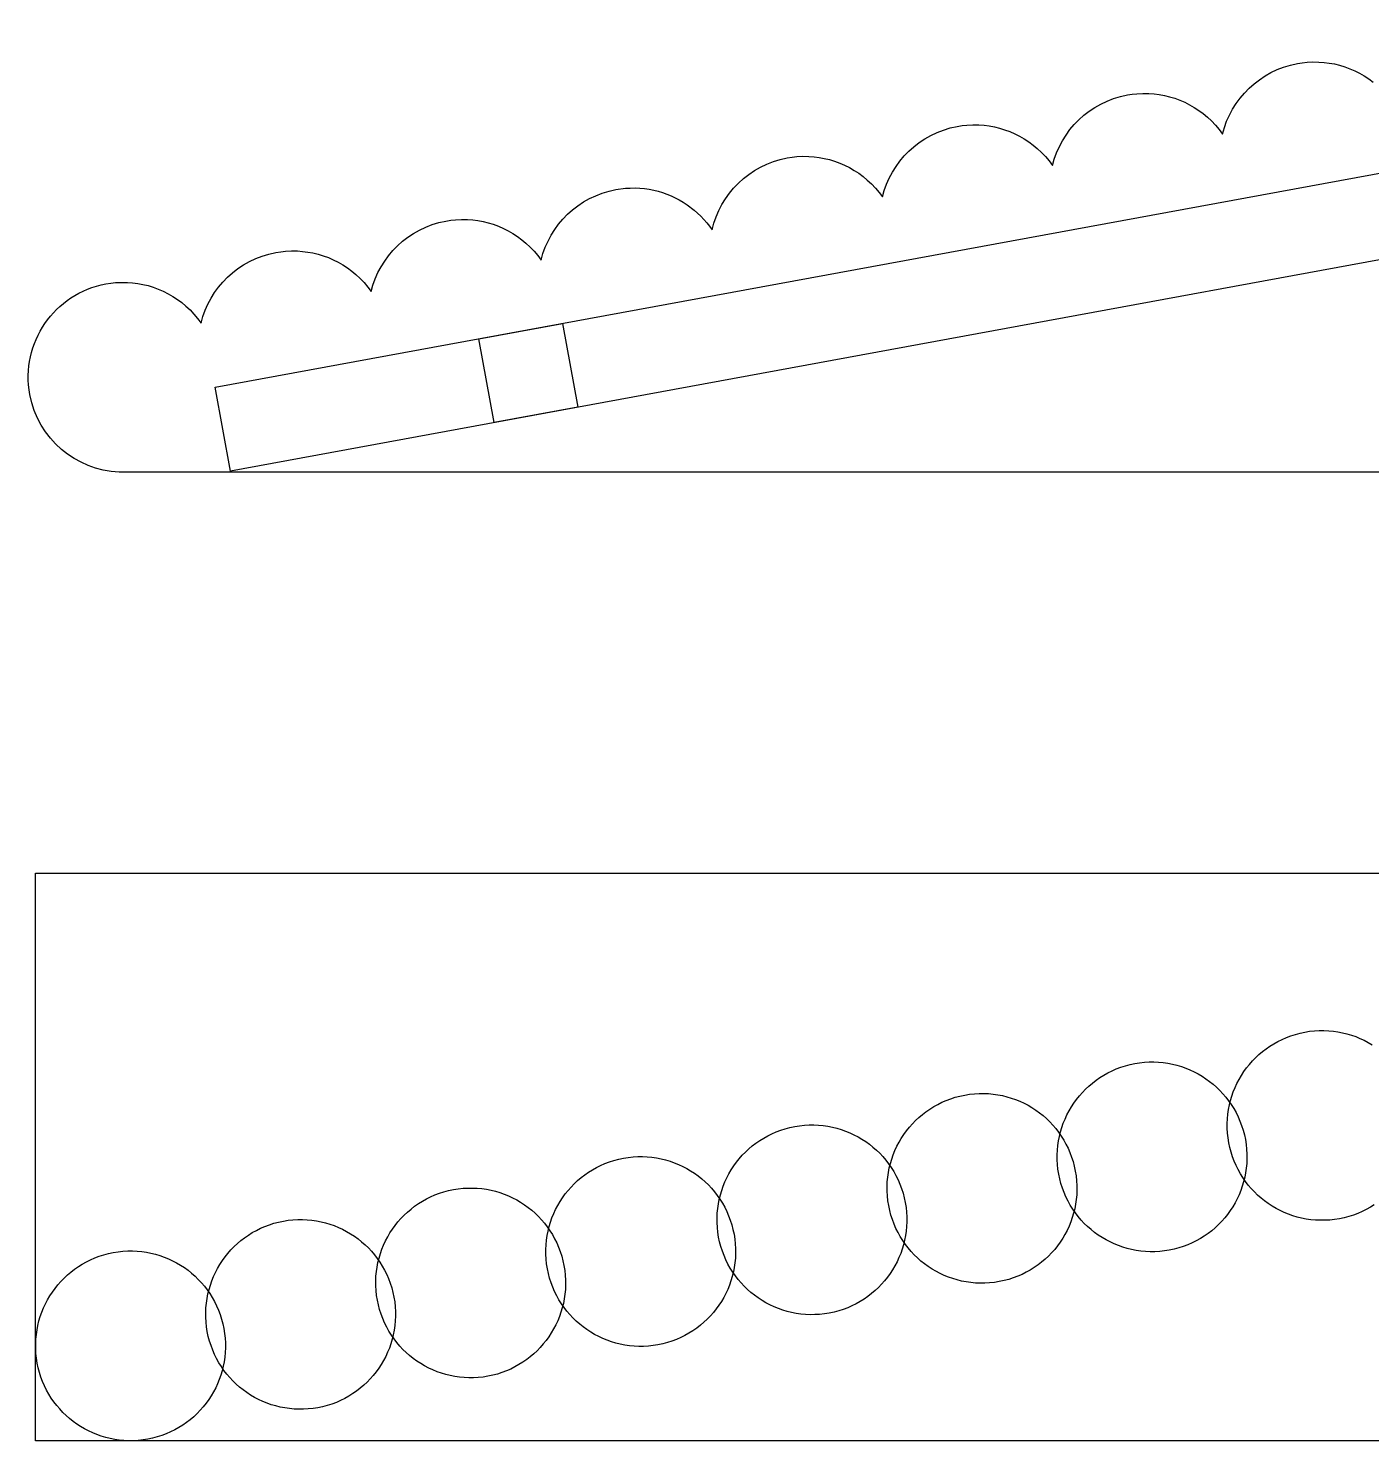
# Model space of a CAD drawing. Extents: x 1222 to 3994, y 2320 to 3800.
# Drawn here: x 3040.1 to 3134.8, y 3347.3 to 3446.9 of the extents above; entities that cross this region are included whole.
import ezdxf

# ---------------------------------------------------------------- set-up
doc = ezdxf.new("R2010")
doc.units = 0
doc.layers.add('____________', color=18, linetype='CONTINUOUS')

msp = doc.modelspace()

# ---------------------------------------------------------------- linework, layer by layer
at = {"layer": '____________'}
for points in [[(3054.384, 3415.678), (3053.3, 3421.579), (3190.994, 3446.881), (3192.079, 3440.98), (3054.384, 3415.678)], [(3072.968, 3419.093), (3071.883, 3424.994), (3077.784, 3426.078), (3078.869, 3420.177), (3072.968, 3419.093)], [(3040.641, 3347.352), (3040.641, 3387.352), (3192.641, 3387.352), (3192.641, 3347.352), (3040.641, 3347.352)], [(3112.753, 3366.135), (3112.699, 3366.475), (3112.662, 3366.813), (3112.643, 3367.15), (3112.641, 3367.485), (3112.656, 3367.816), (3112.687, 3368.145), (3112.734, 3368.47), (3112.796, 3368.79), (3112.874, 3369.106), (3112.967, 3369.416), (3113.074, 3369.721), (3113.196, 3370.019), (3113.331, 3370.311), (3113.481, 3370.596), (3113.643, 3370.872), (3113.819, 3371.141), (3114.007, 3371.401), (3114.207, 3371.652), (3114.42, 3371.893), (3114.644, 3372.124), (3114.879, 3372.344), (3115.125, 3372.554), (3115.381, 3372.751), (3115.648, 3372.937), (3115.925, 3373.11), (3116.212, 3373.27), (3116.507, 3373.416), (3116.812, 3373.549), (3117.125, 3373.666), (3117.447, 3373.769), (3117.776, 3373.856), (3118.113, 3373.927), (3118.453, 3373.981), (3118.791, 3374.018), (3119.128, 3374.037), (3119.463, 3374.039), (3119.794, 3374.024), (3120.123, 3373.993), (3120.448, 3373.946), (3120.768, 3373.884), (3121.084, 3373.806), (3121.394, 3373.713), (3121.699, 3373.606), (3121.997, 3373.484), (3122.289, 3373.349), (3122.573, 3373.199), (3122.85, 3373.037), (3123.119, 3372.861), (3123.379, 3372.673), (3123.63, 3372.473), (3123.871, 3372.26), (3124.102, 3372.037), (3124.322, 3371.801), (3124.532, 3371.555), (3124.729, 3371.299), (3124.915, 3371.032), (3125.088, 3370.755), (3125.248, 3370.468), (3125.394, 3370.173), (3125.526, 3369.868), (3125.644, 3369.555), (3125.747, 3369.234), (3125.834, 3368.904), (3125.905, 3368.567), (3125.959, 3368.227), (3125.996, 3367.889), (3126.015, 3367.552), (3126.017, 3367.217), (3126.002, 3366.886), (3125.971, 3366.557), (3125.924, 3366.232), (3125.862, 3365.912), (3125.784, 3365.596), (3125.691, 3365.286), (3125.584, 3364.981), (3125.462, 3364.683), (3125.327, 3364.391), (3125.177, 3364.107), (3125.015, 3363.83), (3124.839, 3363.561), (3124.651, 3363.301), (3124.451, 3363.05), (3124.238, 3362.809), (3124.014, 3362.578), (3123.779, 3362.358), (3123.533, 3362.148), (3123.277, 3361.951), (3123.01, 3361.765), (3122.733, 3361.592), (3122.446, 3361.432), (3122.151, 3361.286), (3121.846, 3361.154), (3121.533, 3361.036), (3121.211, 3360.933), (3120.882, 3360.846), (3120.545, 3360.775), (3120.205, 3360.721), (3119.867, 3360.684), (3119.53, 3360.665), (3119.195, 3360.663), (3118.864, 3360.678), (3118.535, 3360.709), (3118.21, 3360.756), (3117.89, 3360.818), (3117.574, 3360.896), (3117.264, 3360.989), (3116.959, 3361.096), (3116.661, 3361.218), (3116.369, 3361.353), (3116.085, 3361.503), (3115.808, 3361.665), (3115.539, 3361.841), (3115.279, 3362.029), (3115.028, 3362.229), (3114.787, 3362.442), (3114.556, 3362.666), (3114.336, 3362.901), (3114.126, 3363.147), (3113.929, 3363.404), (3113.743, 3363.67), (3113.57, 3363.947), (3113.41, 3364.234), (3113.264, 3364.529), (3113.132, 3364.834), (3113.014, 3365.147), (3112.911, 3365.469), (3112.824, 3365.798), (3112.753, 3366.135)], [(3100.769, 3363.918), (3100.715, 3364.258), (3100.678, 3364.597), (3100.659, 3364.933), (3100.657, 3365.268), (3100.672, 3365.6), (3100.702, 3365.928), (3100.749, 3366.253), (3100.812, 3366.573), (3100.89, 3366.889), (3100.982, 3367.199), (3101.09, 3367.504), (3101.212, 3367.803), (3101.347, 3368.094), (3101.497, 3368.379), (3101.659, 3368.656), (3101.835, 3368.924), (3102.023, 3369.184), (3102.223, 3369.435), (3102.435, 3369.676), (3102.659, 3369.907), (3102.894, 3370.128), (3103.141, 3370.337), (3103.397, 3370.535), (3103.664, 3370.72), (3103.941, 3370.893), (3104.228, 3371.053), (3104.523, 3371.2), (3104.828, 3371.332), (3105.141, 3371.45), (3105.462, 3371.552), (3105.792, 3371.639), (3106.128, 3371.711), (3106.468, 3371.765), (3106.807, 3371.801), (3107.144, 3371.82), (3107.478, 3371.822), (3107.81, 3371.808), (3108.139, 3371.777), (3108.463, 3371.73), (3108.784, 3371.667), (3109.099, 3371.589), (3109.41, 3371.497), (3109.715, 3371.389), (3110.013, 3371.268), (3110.305, 3371.132), (3110.589, 3370.983), (3110.866, 3370.82), (3111.135, 3370.645), (3111.395, 3370.456), (3111.646, 3370.256), (3111.887, 3370.044), (3112.118, 3369.82), (3112.338, 3369.585), (3112.548, 3369.339), (3112.745, 3369.082), (3112.931, 3368.815), (3113.104, 3368.538), (3113.264, 3368.252), (3113.41, 3367.956), (3113.542, 3367.651), (3113.66, 3367.338), (3113.763, 3367.017), (3113.85, 3366.688), (3113.921, 3366.351), (3113.975, 3366.011), (3114.011, 3365.672), (3114.031, 3365.335), (3114.033, 3365.001), (3114.018, 3364.669), (3113.987, 3364.34), (3113.94, 3364.016), (3113.878, 3363.695), (3113.8, 3363.38), (3113.707, 3363.069), (3113.6, 3362.765), (3113.478, 3362.466), (3113.342, 3362.174), (3113.193, 3361.89), (3113.031, 3361.613), (3112.855, 3361.344), (3112.667, 3361.084), (3112.467, 3360.834), (3112.254, 3360.592), (3112.03, 3360.361), (3111.795, 3360.141), (3111.549, 3359.932), (3111.292, 3359.734), (3111.025, 3359.548), (3110.748, 3359.375), (3110.462, 3359.215), (3110.166, 3359.069), (3109.862, 3358.937), (3109.549, 3358.819), (3109.227, 3358.716), (3108.898, 3358.629), (3108.561, 3358.558), (3108.221, 3358.504), (3107.883, 3358.468), (3107.546, 3358.449), (3107.211, 3358.447), (3106.879, 3358.461), (3106.551, 3358.492), (3106.226, 3358.539), (3105.906, 3358.601), (3105.59, 3358.679), (3105.28, 3358.772), (3104.975, 3358.879), (3104.677, 3359.001), (3104.385, 3359.137), (3104.1, 3359.286), (3103.823, 3359.449), (3103.555, 3359.624), (3103.295, 3359.812), (3103.044, 3360.013), (3102.803, 3360.225), (3102.572, 3360.449), (3102.351, 3360.684), (3102.142, 3360.93), (3101.944, 3361.187), (3101.759, 3361.454), (3101.586, 3361.731), (3101.426, 3362.017), (3101.28, 3362.313), (3101.147, 3362.617), (3101.03, 3362.93), (3100.927, 3363.252), (3100.84, 3363.581), (3100.769, 3363.918)], [(3088.784, 3361.701), (3088.73, 3362.041), (3088.694, 3362.38), (3088.675, 3362.717), (3088.673, 3363.051), (3088.687, 3363.383), (3088.718, 3363.712), (3088.765, 3364.036), (3088.828, 3364.357), (3088.905, 3364.672), (3088.998, 3364.983), (3089.106, 3365.287), (3089.227, 3365.586), (3089.363, 3365.878), (3089.512, 3366.162), (3089.675, 3366.439), (3089.85, 3366.708), (3090.038, 3366.968), (3090.239, 3367.218), (3090.451, 3367.46), (3090.675, 3367.691), (3090.91, 3367.911), (3091.156, 3368.12), (3091.413, 3368.318), (3091.68, 3368.504), (3091.957, 3368.677), (3092.243, 3368.837), (3092.539, 3368.983), (3092.844, 3369.115), (3093.157, 3369.233), (3093.478, 3369.336), (3093.807, 3369.423), (3094.144, 3369.494), (3094.484, 3369.548), (3094.823, 3369.584), (3095.16, 3369.603), (3095.494, 3369.605), (3095.826, 3369.591), (3096.154, 3369.56), (3096.479, 3369.513), (3096.8, 3369.451), (3097.115, 3369.373), (3097.426, 3369.28), (3097.73, 3369.173), (3098.029, 3369.051), (3098.321, 3368.915), (3098.605, 3368.766), (3098.882, 3368.603), (3099.151, 3368.428), (3099.411, 3368.24), (3099.661, 3368.039), (3099.903, 3367.827), (3100.134, 3367.603), (3100.354, 3367.368), (3100.563, 3367.122), (3100.761, 3366.865), (3100.947, 3366.598), (3101.12, 3366.321), (3101.279, 3366.035), (3101.426, 3365.739), (3101.558, 3365.435), (3101.676, 3365.122), (3101.778, 3364.8), (3101.866, 3364.471), (3101.937, 3364.134), (3101.991, 3363.794), (3102.027, 3363.455), (3102.046, 3363.119), (3102.048, 3362.784), (3102.034, 3362.452), (3102.003, 3362.124), (3101.956, 3361.799), (3101.893, 3361.479), (3101.816, 3361.163), (3101.723, 3360.853), (3101.615, 3360.548), (3101.494, 3360.249), (3101.358, 3359.958), (3101.209, 3359.673), (3101.046, 3359.396), (3100.871, 3359.128), (3100.683, 3358.868), (3100.482, 3358.617), (3100.27, 3358.376), (3100.046, 3358.145), (3099.811, 3357.924), (3099.565, 3357.715), (3099.308, 3357.517), (3099.041, 3357.332), (3098.764, 3357.159), (3098.478, 3356.999), (3098.182, 3356.852), (3097.878, 3356.72), (3097.564, 3356.602), (3097.243, 3356.5), (3096.914, 3356.413), (3096.577, 3356.341), (3096.237, 3356.287), (3095.898, 3356.251), (3095.561, 3356.232), (3095.227, 3356.23), (3094.895, 3356.244), (3094.567, 3356.275), (3094.242, 3356.322), (3093.922, 3356.385), (3093.606, 3356.463), (3093.296, 3356.555), (3092.991, 3356.663), (3092.692, 3356.784), (3092.401, 3356.92), (3092.116, 3357.069), (3091.839, 3357.232), (3091.571, 3357.407), (3091.311, 3357.596), (3091.06, 3357.796), (3090.819, 3358.008), (3090.588, 3358.232), (3090.367, 3358.467), (3090.158, 3358.713), (3089.96, 3358.97), (3089.775, 3359.237), (3089.602, 3359.514), (3089.442, 3359.8), (3089.295, 3360.096), (3089.163, 3360.401), (3089.045, 3360.714), (3088.943, 3361.035), (3088.855, 3361.364), (3088.784, 3361.701)], [(3076.714, 3359.469), (3076.66, 3359.809), (3076.623, 3360.147), (3076.604, 3360.484), (3076.602, 3360.819), (3076.617, 3361.15), (3076.648, 3361.479), (3076.694, 3361.804), (3076.757, 3362.124), (3076.835, 3362.44), (3076.928, 3362.75), (3077.035, 3363.055), (3077.157, 3363.353), (3077.292, 3363.645), (3077.442, 3363.929), (3077.604, 3364.206), (3077.78, 3364.475), (3077.968, 3364.735), (3078.168, 3364.986), (3078.381, 3365.227), (3078.604, 3365.458), (3078.84, 3365.678), (3079.086, 3365.888), (3079.342, 3366.085), (3079.609, 3366.271), (3079.886, 3366.444), (3080.173, 3366.604), (3080.468, 3366.75), (3080.773, 3366.883), (3081.086, 3367), (3081.407, 3367.103), (3081.737, 3367.19), (3082.074, 3367.261), (3082.414, 3367.315), (3082.752, 3367.352), (3083.089, 3367.371), (3083.424, 3367.373), (3083.755, 3367.358), (3084.084, 3367.327), (3084.408, 3367.28), (3084.729, 3367.218), (3085.045, 3367.14), (3085.355, 3367.047), (3085.66, 3366.94), (3085.958, 3366.818), (3086.25, 3366.683), (3086.534, 3366.533), (3086.811, 3366.371), (3087.08, 3366.195), (3087.34, 3366.007), (3087.591, 3365.807), (3087.832, 3365.594), (3088.063, 3365.37), (3088.283, 3365.135), (3088.493, 3364.889), (3088.69, 3364.633), (3088.876, 3364.366), (3089.049, 3364.089), (3089.209, 3363.802), (3089.355, 3363.507), (3089.487, 3363.202), (3089.605, 3362.889), (3089.708, 3362.568), (3089.795, 3362.238), (3089.866, 3361.901), (3089.92, 3361.561), (3089.957, 3361.223), (3089.976, 3360.886), (3089.978, 3360.551), (3089.963, 3360.22), (3089.932, 3359.891), (3089.885, 3359.566), (3089.823, 3359.246), (3089.745, 3358.93), (3089.652, 3358.62), (3089.545, 3358.315), (3089.423, 3358.017), (3089.287, 3357.725), (3089.138, 3357.441), (3088.976, 3357.164), (3088.8, 3356.895), (3088.612, 3356.635), (3088.412, 3356.384), (3088.199, 3356.143), (3087.975, 3355.912), (3087.74, 3355.692), (3087.494, 3355.482), (3087.237, 3355.285), (3086.97, 3355.099), (3086.694, 3354.926), (3086.407, 3354.766), (3086.112, 3354.62), (3085.807, 3354.488), (3085.494, 3354.37), (3085.172, 3354.267), (3084.843, 3354.18), (3084.506, 3354.109), (3084.166, 3354.055), (3083.828, 3354.018), (3083.491, 3353.999), (3083.156, 3353.997), (3082.825, 3354.012), (3082.496, 3354.043), (3082.171, 3354.09), (3081.851, 3354.152), (3081.535, 3354.23), (3081.225, 3354.323), (3080.92, 3354.43), (3080.622, 3354.552), (3080.33, 3354.687), (3080.045, 3354.837), (3079.769, 3354.999), (3079.5, 3355.175), (3079.24, 3355.363), (3078.989, 3355.563), (3078.748, 3355.776), (3078.517, 3356), (3078.296, 3356.235), (3078.087, 3356.481), (3077.89, 3356.738), (3077.704, 3357.004), (3077.531, 3357.281), (3077.371, 3357.568), (3077.225, 3357.863), (3077.092, 3358.168), (3076.975, 3358.481), (3076.872, 3358.803), (3076.785, 3359.132), (3076.714, 3359.469)], [(3064.729, 3357.252), (3064.675, 3357.592), (3064.639, 3357.931), (3064.62, 3358.267), (3064.618, 3358.602), (3064.633, 3358.934), (3064.663, 3359.262), (3064.71, 3359.587), (3064.773, 3359.907), (3064.851, 3360.223), (3064.943, 3360.533), (3065.051, 3360.838), (3065.172, 3361.137), (3065.308, 3361.428), (3065.457, 3361.713), (3065.62, 3361.99), (3065.795, 3362.258), (3065.984, 3362.518), (3066.184, 3362.769), (3066.396, 3363.01), (3066.62, 3363.241), (3066.855, 3363.462), (3067.102, 3363.671), (3067.358, 3363.869), (3067.625, 3364.054), (3067.902, 3364.227), (3068.188, 3364.387), (3068.484, 3364.534), (3068.789, 3364.666), (3069.102, 3364.784), (3069.423, 3364.886), (3069.752, 3364.973), (3070.089, 3365.045), (3070.429, 3365.099), (3070.768, 3365.135), (3071.105, 3365.154), (3071.439, 3365.156), (3071.771, 3365.142), (3072.1, 3365.111), (3072.424, 3365.064), (3072.745, 3365.001), (3073.06, 3364.923), (3073.371, 3364.831), (3073.675, 3364.723), (3073.974, 3364.602), (3074.266, 3364.466), (3074.55, 3364.317), (3074.827, 3364.154), (3075.096, 3363.979), (3075.356, 3363.79), (3075.607, 3363.59), (3075.848, 3363.378), (3076.079, 3363.154), (3076.299, 3362.919), (3076.508, 3362.673), (3076.706, 3362.416), (3076.892, 3362.149), (3077.065, 3361.872), (3077.225, 3361.586), (3077.371, 3361.29), (3077.503, 3360.985), (3077.621, 3360.672), (3077.724, 3360.351), (3077.811, 3360.022), (3077.882, 3359.685), (3077.936, 3359.345), (3077.972, 3359.006), (3077.991, 3358.669), (3077.993, 3358.335), (3077.979, 3358.003), (3077.948, 3357.674), (3077.901, 3357.35), (3077.839, 3357.029), (3077.761, 3356.714), (3077.668, 3356.403), (3077.561, 3356.099), (3077.439, 3355.8), (3077.303, 3355.508), (3077.154, 3355.224), (3076.991, 3354.947), (3076.816, 3354.678), (3076.628, 3354.418), (3076.427, 3354.168), (3076.215, 3353.926), (3075.991, 3353.695), (3075.756, 3353.475), (3075.51, 3353.266), (3075.253, 3353.068), (3074.986, 3352.882), (3074.709, 3352.709), (3074.423, 3352.549), (3074.127, 3352.403), (3073.823, 3352.271), (3073.51, 3352.153), (3073.188, 3352.05), (3072.859, 3351.963), (3072.522, 3351.892), (3072.182, 3351.838), (3071.843, 3351.802), (3071.507, 3351.783), (3071.172, 3351.781), (3070.84, 3351.795), (3070.512, 3351.826), (3070.187, 3351.873), (3069.867, 3351.935), (3069.551, 3352.013), (3069.241, 3352.106), (3068.936, 3352.213), (3068.638, 3352.335), (3068.346, 3352.471), (3068.061, 3352.62), (3067.784, 3352.783), (3067.516, 3352.958), (3067.256, 3353.146), (3067.005, 3353.347), (3066.764, 3353.559), (3066.533, 3353.783), (3066.312, 3354.018), (3066.103, 3354.264), (3065.905, 3354.521), (3065.72, 3354.788), (3065.547, 3355.065), (3065.387, 3355.351), (3065.24, 3355.647), (3065.108, 3355.951), (3064.99, 3356.264), (3064.888, 3356.586), (3064.801, 3356.915), (3064.729, 3357.252)], [(3052.745, 3355.035), (3052.691, 3355.375), (3052.655, 3355.714), (3052.636, 3356.051), (3052.634, 3356.385), (3052.648, 3356.717), (3052.679, 3357.046), (3052.726, 3357.37), (3052.789, 3357.691), (3052.866, 3358.006), (3052.959, 3358.317), (3053.067, 3358.621), (3053.188, 3358.92), (3053.324, 3359.212), (3053.473, 3359.496), (3053.636, 3359.773), (3053.811, 3360.042), (3053.999, 3360.302), (3054.2, 3360.552), (3054.412, 3360.794), (3054.636, 3361.025), (3054.871, 3361.245), (3055.117, 3361.454), (3055.374, 3361.652), (3055.641, 3361.838), (3055.918, 3362.011), (3056.204, 3362.171), (3056.5, 3362.317), (3056.804, 3362.449), (3057.118, 3362.567), (3057.439, 3362.67), (3057.768, 3362.757), (3058.105, 3362.828), (3058.445, 3362.882), (3058.784, 3362.918), (3059.121, 3362.937), (3059.455, 3362.939), (3059.787, 3362.925), (3060.115, 3362.894), (3060.44, 3362.847), (3060.76, 3362.785), (3061.076, 3362.707), (3061.387, 3362.614), (3061.691, 3362.507), (3061.99, 3362.385), (3062.281, 3362.249), (3062.566, 3362.1), (3062.843, 3361.937), (3063.111, 3361.762), (3063.371, 3361.574), (3063.622, 3361.373), (3063.863, 3361.161), (3064.095, 3360.937), (3064.315, 3360.702), (3064.524, 3360.456), (3064.722, 3360.199), (3064.907, 3359.932), (3065.08, 3359.655), (3065.24, 3359.369), (3065.387, 3359.073), (3065.519, 3358.769), (3065.637, 3358.456), (3065.739, 3358.134), (3065.827, 3357.805), (3065.898, 3357.468), (3065.952, 3357.128), (3065.988, 3356.789), (3066.007, 3356.453), (3066.009, 3356.118), (3065.995, 3355.786), (3065.964, 3355.458), (3065.917, 3355.133), (3065.854, 3354.813), (3065.777, 3354.497), (3065.684, 3354.187), (3065.576, 3353.882), (3065.455, 3353.583), (3065.319, 3353.292), (3065.17, 3353.007), (3065.007, 3352.73), (3064.832, 3352.462), (3064.644, 3352.202), (3064.443, 3351.951), (3064.231, 3351.71), (3064.007, 3351.479), (3063.772, 3351.258), (3063.526, 3351.049), (3063.269, 3350.851), (3063.002, 3350.666), (3062.725, 3350.493), (3062.439, 3350.333), (3062.143, 3350.186), (3061.839, 3350.054), (3061.525, 3349.936), (3061.204, 3349.834), (3060.875, 3349.747), (3060.538, 3349.675), (3060.198, 3349.621), (3059.859, 3349.585), (3059.522, 3349.566), (3059.188, 3349.564), (3058.856, 3349.578), (3058.528, 3349.609), (3058.203, 3349.656), (3057.883, 3349.719), (3057.567, 3349.797), (3057.256, 3349.889), (3056.952, 3349.997), (3056.653, 3350.118), (3056.362, 3350.254), (3056.077, 3350.403), (3055.8, 3350.566), (3055.532, 3350.741), (3055.272, 3350.93), (3055.021, 3351.13), (3054.779, 3351.342), (3054.548, 3351.566), (3054.328, 3351.801), (3054.119, 3352.047), (3053.921, 3352.304), (3053.736, 3352.571), (3053.563, 3352.848), (3053.403, 3353.134), (3053.256, 3353.43), (3053.124, 3353.735), (3053.006, 3354.048), (3052.904, 3354.369), (3052.816, 3354.698), (3052.745, 3355.035)], [(3040.761, 3352.819), (3040.707, 3353.159), (3040.671, 3353.497), (3040.652, 3353.834), (3040.649, 3354.169), (3040.664, 3354.5), (3040.695, 3354.829), (3040.742, 3355.154), (3040.804, 3355.474), (3040.882, 3355.79), (3040.975, 3356.1), (3041.082, 3356.405), (3041.204, 3356.703), (3041.34, 3356.995), (3041.489, 3357.279), (3041.652, 3357.556), (3041.827, 3357.825), (3042.015, 3358.085), (3042.216, 3358.336), (3042.428, 3358.577), (3042.652, 3358.808), (3042.887, 3359.028), (3043.133, 3359.238), (3043.39, 3359.435), (3043.657, 3359.621), (3043.934, 3359.794), (3044.22, 3359.954), (3044.516, 3360.1), (3044.82, 3360.232), (3045.133, 3360.35), (3045.455, 3360.453), (3045.784, 3360.54), (3046.121, 3360.611), (3046.461, 3360.665), (3046.8, 3360.702), (3047.136, 3360.721), (3047.471, 3360.723), (3047.803, 3360.708), (3048.131, 3360.677), (3048.456, 3360.63), (3048.776, 3360.568), (3049.092, 3360.49), (3049.402, 3360.397), (3049.707, 3360.29), (3050.005, 3360.168), (3050.297, 3360.033), (3050.582, 3359.883), (3050.859, 3359.721), (3051.127, 3359.545), (3051.387, 3359.357), (3051.638, 3359.157), (3051.879, 3358.944), (3052.11, 3358.72), (3052.331, 3358.485), (3052.54, 3358.239), (3052.738, 3357.982), (3052.923, 3357.716), (3053.096, 3357.439), (3053.256, 3357.152), (3053.402, 3356.857), (3053.535, 3356.552), (3053.653, 3356.239), (3053.755, 3355.917), (3053.842, 3355.588), (3053.914, 3355.251), (3053.968, 3354.911), (3054.004, 3354.573), (3054.023, 3354.236), (3054.025, 3353.901), (3054.01, 3353.57), (3053.98, 3353.241), (3053.933, 3352.916), (3053.87, 3352.596), (3053.792, 3352.28), (3053.7, 3351.97), (3053.592, 3351.665), (3053.47, 3351.367), (3053.335, 3351.075), (3053.186, 3350.79), (3053.023, 3350.514), (3052.847, 3350.245), (3052.659, 3349.985), (3052.459, 3349.734), (3052.247, 3349.493), (3052.023, 3349.262), (3051.788, 3349.042), (3051.541, 3348.832), (3051.285, 3348.635), (3051.018, 3348.449), (3050.741, 3348.276), (3050.455, 3348.116), (3050.159, 3347.97), (3049.854, 3347.837), (3049.541, 3347.72), (3049.22, 3347.617), (3048.89, 3347.53), (3048.554, 3347.459), (3048.214, 3347.405), (3047.875, 3347.368), (3047.538, 3347.349), (3047.204, 3347.347), (3046.872, 3347.362), (3046.543, 3347.393), (3046.219, 3347.44), (3045.898, 3347.502), (3045.583, 3347.58), (3045.272, 3347.673), (3044.968, 3347.78), (3044.669, 3347.902), (3044.377, 3348.037), (3044.093, 3348.187), (3043.816, 3348.349), (3043.547, 3348.525), (3043.287, 3348.713), (3043.036, 3348.913), (3042.795, 3349.126), (3042.564, 3349.349), (3042.344, 3349.585), (3042.135, 3349.831), (3041.937, 3350.087), (3041.751, 3350.354), (3041.578, 3350.631), (3041.418, 3350.918), (3041.272, 3351.213), (3041.14, 3351.518), (3041.022, 3351.831), (3040.919, 3352.152), (3040.832, 3352.482), (3040.761, 3352.819)]]:
    msp.add_lwpolyline(points, close=True, dxfattribs=at)
for points in [[(3047.075, 3415.605), (3046.544, 3415.605), (3046.536, 3415.605), (3045.97, 3415.651), (3045.415, 3415.745), (3044.874, 3415.884), (3044.349, 3416.068), (3043.843, 3416.294), (3043.358, 3416.56), (3042.897, 3416.865), (3042.462, 3417.207), (3042.056, 3417.585), (3041.682, 3417.996), (3041.341, 3418.439), (3041.037, 3418.912), (3040.772, 3419.414), (3040.548, 3419.942), (3040.369, 3420.495), (3040.236, 3421.072), (3040.182, 3421.412), (3040.146, 3421.75), (3040.127, 3422.087), (3040.125, 3422.422), (3040.139, 3422.753), (3040.17, 3423.082), (3040.217, 3423.406), (3040.28, 3423.727), (3040.357, 3424.043), (3040.45, 3424.353), (3040.558, 3424.658), (3040.679, 3424.956), (3040.815, 3425.248), (3040.964, 3425.532), (3041.127, 3425.809), (3041.302, 3426.078), (3041.49, 3426.338), (3041.691, 3426.589), (3041.903, 3426.83), (3042.127, 3427.061), (3042.362, 3427.281), (3042.608, 3427.491), (3042.865, 3427.688), (3043.132, 3427.874), (3043.409, 3428.047), (3043.695, 3428.207), (3043.991, 3428.353), (3044.295, 3428.485), (3044.609, 3428.603), (3044.93, 3428.706), (3045.259, 3428.793), (3045.596, 3428.864), (3045.934, 3428.917), (3046.275, 3428.955), (3046.693, 3428.975), (3047.112, 3428.971), (3047.48, 3428.944), (3047.846, 3428.897), (3048.209, 3428.83), (3048.567, 3428.743), (3048.933, 3428.632), (3049.291, 3428.5), (3049.642, 3428.348), (3049.983, 3428.176), (3050.314, 3427.986), (3050.634, 3427.776), (3050.941, 3427.549), (3051.235, 3427.305), (3051.529, 3427.03), (3051.805, 3426.739), (3052.063, 3426.432), (3052.303, 3426.109), (3052.433, 3426.567), (3052.596, 3427.012), (3052.788, 3427.443), (3053.011, 3427.859), (3053.261, 3428.257), (3053.539, 3428.638), (3053.843, 3428.998), (3054.172, 3429.336), (3054.525, 3429.652), (3054.901, 3429.942), (3055.299, 3430.207), (3055.718, 3430.443), (3056.156, 3430.651), (3056.614, 3430.827), (3057.089, 3430.971), (3057.58, 3431.081), (3057.919, 3431.134), (3058.259, 3431.172), (3058.678, 3431.192), (3059.097, 3431.187), (3059.465, 3431.161), (3059.83, 3431.114), (3060.193, 3431.047), (3060.551, 3430.96), (3060.917, 3430.849), (3061.276, 3430.717), (3061.626, 3430.565), (3061.967, 3430.393), (3062.298, 3430.202), (3062.618, 3429.993), (3062.925, 3429.766), (3063.219, 3429.522), (3063.513, 3429.247), (3063.789, 3428.956), (3064.048, 3428.648), (3064.287, 3428.326), (3064.418, 3428.783), (3064.58, 3429.228), (3064.773, 3429.659), (3064.995, 3430.075), (3065.245, 3430.474), (3065.523, 3430.854), (3065.827, 3431.214), (3066.156, 3431.553), (3066.509, 3431.868), (3066.885, 3432.159), (3067.283, 3432.423), (3067.702, 3432.66), (3068.14, 3432.867), (3068.598, 3433.044), (3069.073, 3433.188), (3069.565, 3433.298), (3069.903, 3433.351), (3070.243, 3433.388), (3070.662, 3433.409), (3071.081, 3433.404), (3071.449, 3433.377), (3071.814, 3433.33), (3072.177, 3433.263), (3072.536, 3433.176), (3072.901, 3433.065), (3073.26, 3432.934), (3073.61, 3432.782), (3073.952, 3432.61), (3074.283, 3432.419), (3074.602, 3432.21), (3074.91, 3431.983), (3075.204, 3431.738), (3075.497, 3431.464), (3075.773, 3431.172), (3076.032, 3430.865), (3076.271, 3430.543), (3076.402, 3431), (3076.564, 3431.445), (3076.757, 3431.876), (3076.979, 3432.292), (3077.229, 3432.691), (3077.507, 3433.071), (3077.811, 3433.431), (3078.14, 3433.77), (3078.493, 3434.085), (3078.869, 3434.376), (3079.267, 3434.64), (3079.686, 3434.877), (3080.125, 3435.084), (3080.582, 3435.26), (3081.057, 3435.404), (3081.549, 3435.514), (3082.221, 3435.603), (3082.559, 3435.624), (3082.899, 3435.626), (3083.228, 3435.611), (3083.555, 3435.58), (3083.881, 3435.534), (3084.204, 3435.471), (3084.517, 3435.394), (3084.826, 3435.302), (3085.13, 3435.194), (3085.429, 3435.073), (3085.721, 3434.937), (3086.007, 3434.788), (3086.285, 3434.625), (3086.555, 3434.448), (3087.056, 3434.068), (3087.52, 3433.642), (3087.941, 3433.175), (3088.135, 3432.927), (3088.317, 3432.67), (3088.442, 3433.136), (3088.6, 3433.59), (3088.79, 3434.03), (3089.01, 3434.455), (3089.259, 3434.862), (3089.537, 3435.251), (3089.842, 3435.619), (3090.172, 3435.965), (3090.528, 3436.287), (3090.907, 3436.585), (3091.309, 3436.855), (3091.732, 3437.097), (3092.176, 3437.308), (3092.639, 3437.488), (3093.121, 3437.635), (3093.619, 3437.747), (3093.958, 3437.8), (3094.298, 3437.838), (3094.717, 3437.858), (3095.136, 3437.853), (3095.504, 3437.827), (3095.869, 3437.78), (3096.232, 3437.713), (3096.59, 3437.626), (3096.956, 3437.515), (3097.315, 3437.383), (3097.665, 3437.231), (3098.007, 3437.059), (3098.338, 3436.868), (3098.657, 3436.659), (3098.965, 3436.432), (3099.258, 3436.188), (3099.552, 3435.913), (3099.828, 3435.622), (3100.087, 3435.314), (3100.326, 3434.992), (3100.457, 3435.449), (3100.619, 3435.894), (3100.812, 3436.325), (3101.034, 3436.741), (3101.284, 3437.14), (3101.562, 3437.52), (3101.866, 3437.88), (3102.195, 3438.219), (3102.548, 3438.534), (3102.924, 3438.825), (3103.322, 3439.089), (3103.741, 3439.326), (3104.179, 3439.533), (3104.637, 3439.71), (3105.112, 3439.854), (3105.604, 3439.964), (3105.942, 3440.017), (3106.282, 3440.054), (3106.701, 3440.075), (3107.12, 3440.07), (3107.488, 3440.043), (3107.854, 3439.997), (3108.216, 3439.929), (3108.575, 3439.842), (3108.94, 3439.732), (3109.299, 3439.6), (3109.649, 3439.448), (3109.991, 3439.276), (3110.322, 3439.085), (3110.641, 3438.876), (3110.949, 3438.649), (3111.243, 3438.404), (3111.536, 3438.13), (3111.813, 3437.838), (3112.071, 3437.531), (3112.31, 3437.209), (3112.441, 3437.666), (3112.603, 3438.111), (3112.796, 3438.542), (3113.018, 3438.958), (3113.269, 3439.357), (3113.546, 3439.737), (3113.85, 3440.097), (3114.179, 3440.436), (3114.532, 3440.751), (3114.908, 3441.042), (3115.306, 3441.306), (3115.725, 3441.543), (3116.164, 3441.75), (3116.621, 3441.926), (3117.096, 3442.07), (3117.588, 3442.18), (3117.926, 3442.234), (3118.266, 3442.271), (3118.685, 3442.292), (3119.104, 3442.287), (3119.472, 3442.26), (3119.838, 3442.213), (3120.2, 3442.146), (3120.559, 3442.059), (3120.925, 3441.948), (3121.283, 3441.816), (3121.634, 3441.664), (3121.975, 3441.492), (3122.306, 3441.302), (3122.626, 3441.092), (3122.933, 3440.865), (3123.227, 3440.621), (3123.52, 3440.347), (3123.797, 3440.055), (3124.055, 3439.748), (3124.294, 3439.425), (3124.425, 3439.883), (3124.587, 3440.328), (3124.78, 3440.759), (3125.002, 3441.175), (3125.253, 3441.573), (3125.53, 3441.954), (3125.834, 3442.314), (3126.163, 3442.652), (3126.516, 3442.968), (3126.892, 3443.258), (3127.29, 3443.523), (3127.709, 3443.759), (3128.148, 3443.967), (3128.605, 3444.143), (3129.08, 3444.287), (3129.572, 3444.397), (3129.91, 3444.45), (3130.251, 3444.488), (3130.669, 3444.508), (3131.088, 3444.503), (3131.456, 3444.477), (3131.822, 3444.43), (3132.185, 3444.363), (3132.543, 3444.276), (3132.909, 3444.165), (3133.267, 3444.033), (3133.618, 3443.881), (3133.959, 3443.709), (3134.29, 3443.518), (3134.61, 3443.309), (3134.917, 3443.082)], [(3192.116, 3415.605), (3047.075, 3415.605), (3046.536, 3415.605)], [(3134.994, 3363.982), (3134.717, 3363.809), (3134.43, 3363.649), (3134.135, 3363.503), (3133.83, 3363.37), (3133.517, 3363.252), (3133.196, 3363.15), (3132.866, 3363.063), (3132.53, 3362.991), (3132.19, 3362.937), (3131.851, 3362.901), (3131.514, 3362.882), (3131.18, 3362.88), (3130.848, 3362.895), (3130.519, 3362.925), (3130.195, 3362.972), (3129.874, 3363.035), (3129.559, 3363.113), (3129.248, 3363.205), (3128.943, 3363.313), (3128.645, 3363.435), (3128.353, 3363.57), (3128.069, 3363.719), (3127.792, 3363.882), (3127.523, 3364.058), (3127.263, 3364.246), (3127.012, 3364.446), (3126.771, 3364.658), (3126.54, 3364.882), (3126.32, 3365.117), (3126.111, 3365.364), (3125.913, 3365.62), (3125.727, 3365.887), (3125.554, 3366.164), (3125.394, 3366.45), (3125.248, 3366.746), (3125.116, 3367.051), (3124.998, 3367.364), (3124.895, 3367.685), (3124.808, 3368.015), (3124.737, 3368.351), (3124.737, 3368.351), (3124.683, 3368.691), (3124.647, 3369.03), (3124.628, 3369.367), (3124.625, 3369.701), (3124.64, 3370.033), (3124.671, 3370.362), (3124.718, 3370.686), (3124.78, 3371.007), (3124.858, 3371.322), (3124.951, 3371.633), (3125.058, 3371.937), (3125.18, 3372.236), (3125.316, 3372.528), (3125.465, 3372.812), (3125.627, 3373.089), (3125.803, 3373.358), (3125.991, 3373.618), (3126.192, 3373.869), (3126.404, 3374.11), (3126.628, 3374.341), (3126.863, 3374.561), (3127.109, 3374.77), (3127.366, 3374.968), (3127.633, 3375.154), (3127.91, 3375.327), (3128.196, 3375.487), (3128.492, 3375.633), (3128.796, 3375.765), (3129.109, 3375.883), (3129.431, 3375.986), (3129.76, 3376.073), (3130.097, 3376.144), (3130.437, 3376.198), (3130.776, 3376.234), (3131.112, 3376.253), (3131.447, 3376.256), (3131.779, 3376.241), (3132.107, 3376.21), (3132.432, 3376.163), (3132.752, 3376.101), (3133.068, 3376.023), (3133.378, 3375.93), (3133.683, 3375.823), (3133.981, 3375.701), (3134.273, 3375.565), (3134.558, 3375.416), (3134.835, 3375.253)]]:
    msp.add_lwpolyline(points, dxfattribs=at)

doc.saveas('drawing.dxf')
